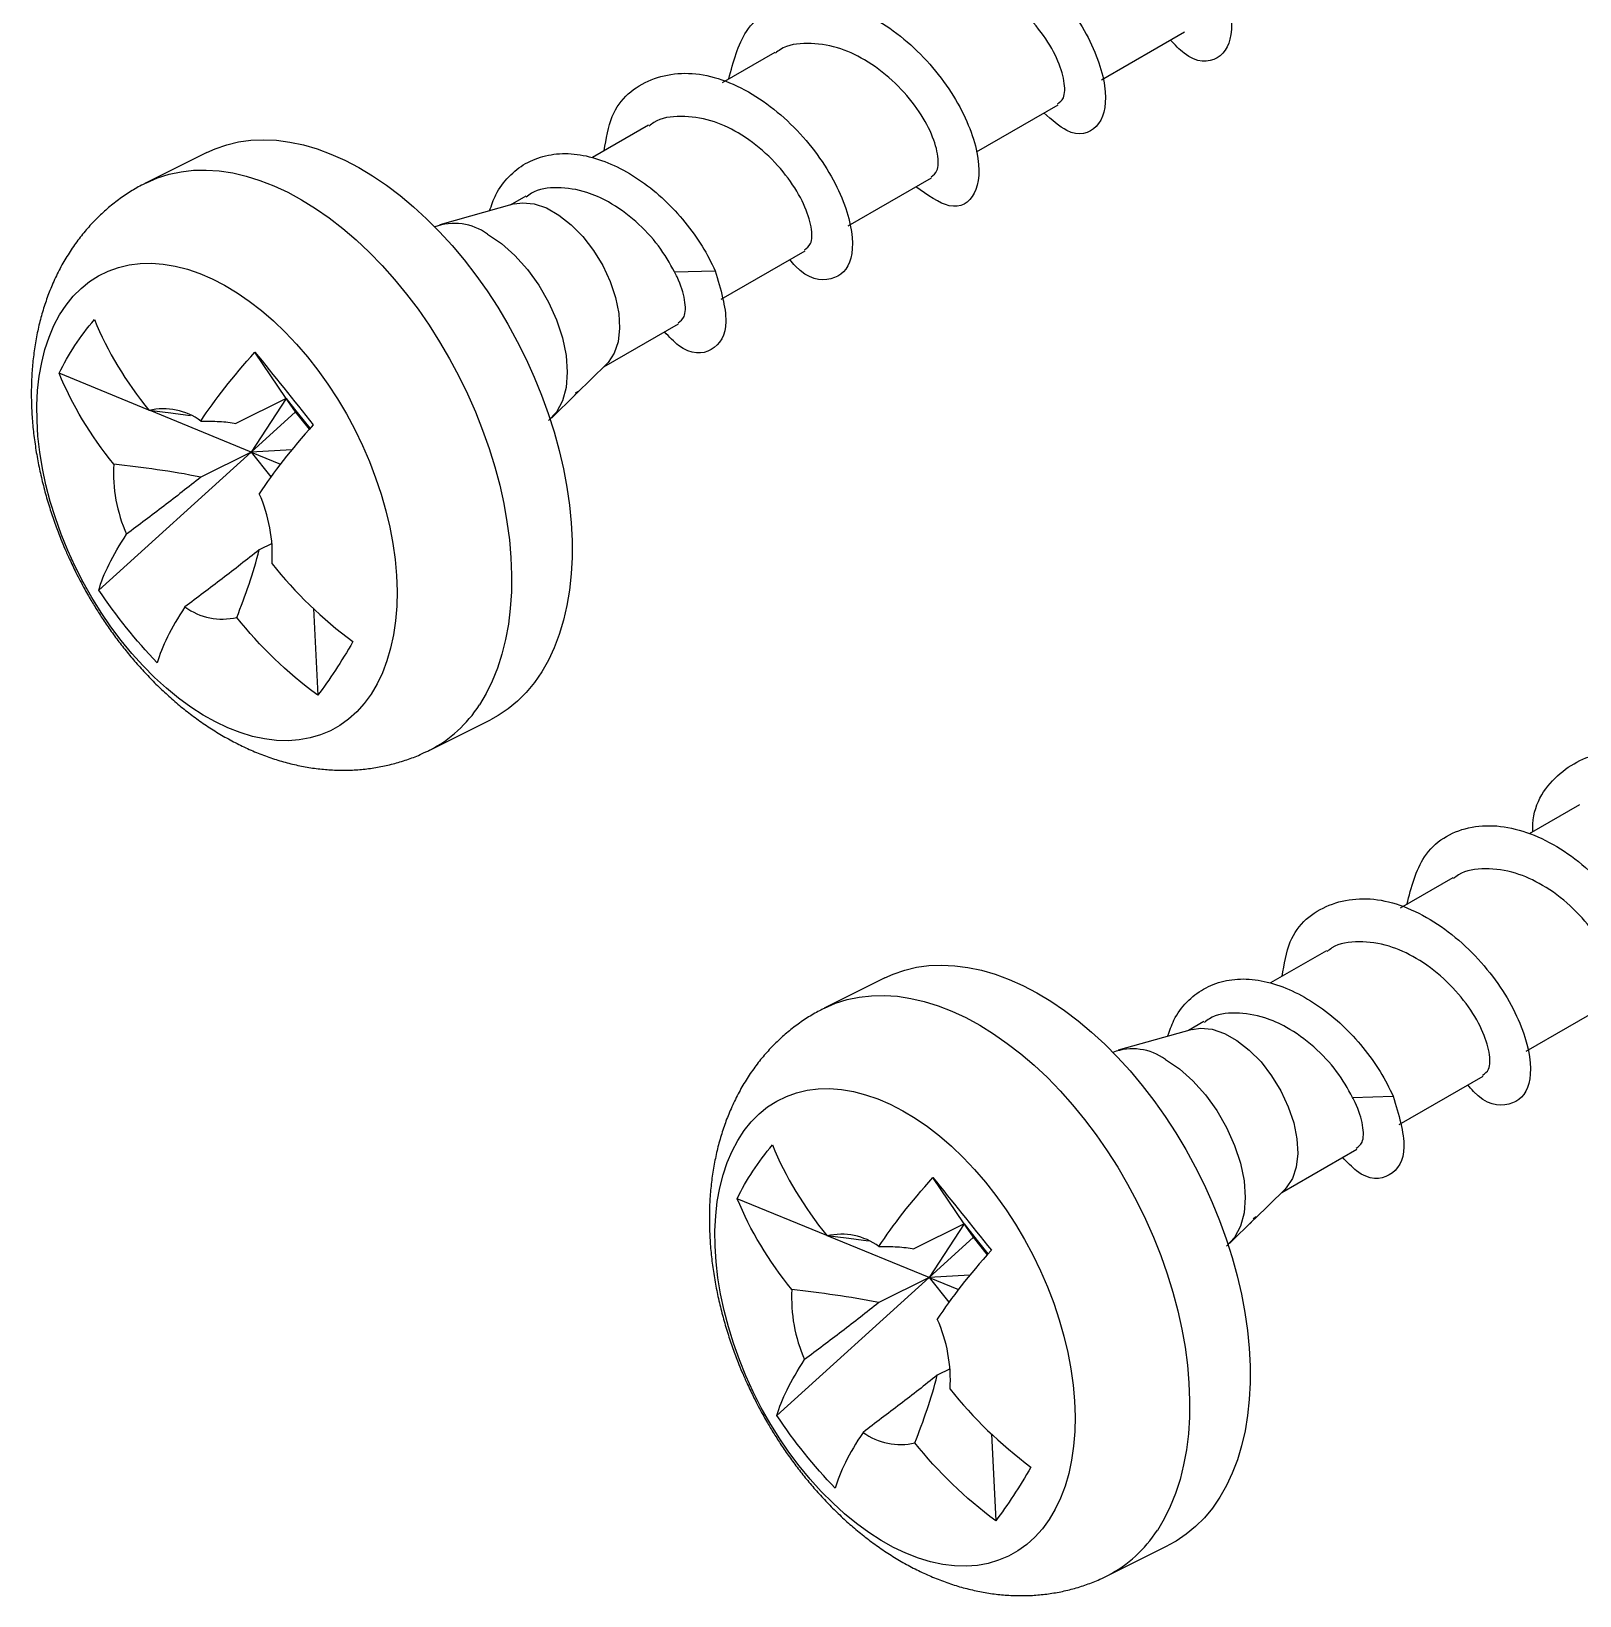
# Model space of a CAD drawing. Extents: x 7948 to 8542, y -4601 to -4181.
# Drawn here: x 8368.69 to 8377.33, y -4248.02 to -4239.3 of the extents above; entities that cross this region are included whole.
import ezdxf

# ---------------------------------------------------------------- set-up
doc = ezdxf.new("R2010")
doc.units = 0
doc.header["$LTSCALE"] = 7
doc.header["$MEASUREMENT"] = 0
doc.layers.get('0').update_dxf_attribs({"color": 2, "linetype": 'CONTINUOUS'})

msp = doc.modelspace()

# ---------------------------------------------------------------- linework, layer by layer
at = {"color": 7, "linetype": 'Continuous'}
for p, q in [((8374.66002, -4239.56596), (8375.12381, -4239.29822)), ((8372.83886, -4239.4133), (8372.54441, -4239.58329)), ((8373.96421, -4239.96764), (8374.41871, -4239.70527)), ((8372.1335, -4239.8205), (8371.82174, -4240.00047)), ((8369.66956, -4239.9724), (8369.33153, -4240.14141)), ((8373.24702, -4240.38167), (8373.71294, -4240.1127)), ((8371.38462, -4240.25929), (8370.97051, -4240.37514)), ((8371.44891, -4240.2157), (8371.36285, -4240.26538)), ((8372.53918, -4240.7903), (8373.00737, -4240.52001)), ((8372.27937, -4240.6385), (8372.50611, -4240.63183)), ((8371.88417, -4241.16843), (8372.30185, -4240.9273)), ((8370.11296, -4241.34364), (8369.93825, -4241.08564)), ((8371.73201, -4241.31725), (8371.90033, -4241.15262)), ((8369.34564, -4241.40885), (8368.84626, -4241.20369)), ((8370.11296, -4241.34364), (8369.83235, -4241.48394)), ((8370.11296, -4241.34364), (8369.91637, -4241.64332)), ((8370.24694, -4241.51055), (8370.11296, -4241.34364)), ((8370.11296, -4241.34364), (8370.24393, -4241.51401)), ((8370.16391, -4241.41886), (8370.11296, -4241.34364)), ((8371.59291, -4241.45329), (8371.72883, -4241.32036)), ((8371.7413, -4241.30523), (8371.70499, -4241.34367)), ((8371.7413, -4241.30523), (8371.72465, -4241.31564)), ((8369.91637, -4241.64332), (8369.3536, -4241.41212)), ((8369.91637, -4241.64332), (8370.16391, -4241.41886)), ((8370.24202, -4241.51619), (8370.16391, -4241.41886)), ((8369.06739, -4242.41314), (8369.91637, -4241.64332)), ((8369.91637, -4241.64332), (8369.63575, -4241.78362)), ((8370.14396, -4241.63131), (8369.91637, -4241.64332)), ((8369.91637, -4241.64332), (8370.02734, -4241.78158)), ((8369.91637, -4241.64332), (8370.08064, -4241.7108)), ((8370.03351, -4242.15312), (8369.96129, -4242.18922)), ((8370.26467, -4242.51553), (8370.28832, -4243.00037)), ((8370.91373, -4243.30595), (8371.25176, -4243.13694)), ((8377.32685, -4243.61088), (8377.0459, -4243.77307)), ((8376.62132, -4244.01818), (8376.32686, -4244.18817)), ((8375.91595, -4244.42538), (8375.6042, -4244.60535)), ((8373.45202, -4244.57728), (8373.11398, -4244.74629)), ((8377.02948, -4244.98655), (8377.4954, -4244.71758)), ((8375.23137, -4244.82058), (8375.14531, -4244.87026)), ((8375.16708, -4244.86417), (8374.75297, -4244.98002)), ((8376.32163, -4245.39518), (8376.78983, -4245.12489)), ((8376.06183, -4245.24338), (8376.28857, -4245.23671)), ((8375.66662, -4245.77331), (8376.08431, -4245.53218)), ((8373.89542, -4245.94851), (8373.7207, -4245.69052)), ((8375.51447, -4245.92213), (8375.68278, -4245.7575)), ((8373.1281, -4246.01373), (8372.62872, -4245.80857)), ((8373.89542, -4245.94851), (8373.6148, -4246.08882)), ((8373.89542, -4245.94851), (8373.69882, -4246.2482)), ((8374.02939, -4246.11543), (8373.89542, -4245.94851)), ((8373.89542, -4245.94851), (8374.02638, -4246.11889)), ((8373.94636, -4246.02374), (8373.89542, -4245.94851)), ((8375.37537, -4246.05817), (8375.51128, -4245.92524)), ((8375.52376, -4245.91011), (8375.48745, -4245.94855)), ((8375.52376, -4245.91011), (8375.50711, -4245.92052)), ((8373.69882, -4246.2482), (8373.13606, -4246.017)), ((8373.69882, -4246.2482), (8373.94636, -4246.02374)), ((8374.02448, -4246.12107), (8373.94636, -4246.02374)), ((8373.92641, -4246.23619), (8373.69882, -4246.2482)), ((8372.84984, -4247.01802), (8373.69882, -4246.2482)), ((8373.69882, -4246.2482), (8373.4182, -4246.3885)), ((8373.69882, -4246.2482), (8373.80979, -4246.38646)), ((8373.69882, -4246.2482), (8373.86309, -4246.31568)), ((8373.81596, -4246.758), (8373.74375, -4246.7941)), ((8374.04712, -4247.12041), (8374.07077, -4247.60525)), ((8374.69557, -4247.91035), (8375.0336, -4247.74134))]:
    msp.add_line(p, q, dxfattribs=at)
at = {"color": 7, "linetype": 'Continuous', "flags": 128}
for points in [[(8369.66956, -4239.9724), (8369.71703, -4239.95097), (8369.78073, -4239.92888), (8369.84706, -4239.91307), (8369.91577, -4239.90362), (8369.98658, -4239.90056), (8370.05923, -4239.90389), (8370.13343, -4239.91361), (8370.20889, -4239.92968), (8370.28533, -4239.95204), (8370.36245, -4239.9806), (8370.43995, -4240.01524), (8370.51753, -4240.05585), (8370.59489, -4240.10225), (8370.67173, -4240.15427), (8370.74775, -4240.21171), (8370.82267, -4240.27434), (8370.89618, -4240.34193), (8370.968, -4240.41421), (8371.03787, -4240.4909), (8371.1055, -4240.57171)], [(8371.38462, -4240.25929), (8371.43148, -4240.25217), (8371.49597, -4240.25852), (8371.56436, -4240.2817), (8371.63418, -4240.32089), (8371.70293, -4240.37469), (8371.76814, -4240.44116), (8371.82747, -4240.51792), (8371.8788, -4240.60222), (8371.92029, -4240.69103), (8371.95044, -4240.78116), (8371.96817, -4240.86939), (8371.97285, -4240.95254), (8371.96431, -4241.02764), (8371.94285, -4241.09198), (8371.90925, -4241.14327), (8371.90033, -4241.15262)], [(8371.23568, -4240.42701), (8371.31294, -4240.47942), (8371.38785, -4240.54584), (8371.45814, -4240.62427), (8371.52167, -4240.71231), (8371.57651, -4240.8073), (8371.621, -4240.90634), (8371.65377, -4241.00643), (8371.67385, -4241.10453), (8371.68061, -4241.19765), (8371.67385, -4241.28296), (8371.65377, -4241.35788), (8371.621, -4241.42013), (8371.57651, -4241.46781)], [(8370.58636, -4242.99324), (8370.54848, -4243.0453), (8370.50669, -4243.09201), (8370.46117, -4243.13314), (8370.41216, -4243.16851), (8370.35987, -4243.19793), (8370.30457, -4243.22126), (8370.24651, -4243.23841), (8370.18597, -4243.24928), (8370.12325, -4243.25383), (8370.05863, -4243.25202), (8369.99243, -4243.24388), (8369.92496, -4243.22944), (8369.85654, -4243.20877), (8369.78751, -4243.18196), (8369.71818, -4243.14915), (8369.64889, -4243.11049), (8369.57997, -4243.06616), (8369.51175, -4243.01638), (8369.44455, -4242.96139), (8369.3787, -4242.90144), (8369.3145, -4242.83682), (8369.25227, -4242.76784), (8369.19229, -4242.69483), (8369.13486, -4242.61814), (8369.08025, -4242.53813), (8369.02872, -4242.45518), (8368.98051, -4242.36969), (8368.93586, -4242.28206), (8368.89497, -4242.19272), (8368.85805, -4242.10208), (8368.82526, -4242.01059), (8368.79677, -4241.91867), (8368.77271, -4241.82677), (8368.75319, -4241.73532), (8368.73832, -4241.64476), (8368.72815, -4241.55552), (8368.72273, -4241.46803), (8368.7221, -4241.3827), (8368.72626, -4241.29994), (8368.73518, -4241.22014), (8368.74883, -4241.14368), (8368.76713, -4241.07093), (8368.79001, -4241.00224), (8368.81734, -4240.93793), (8368.84901, -4240.8783), (8368.88487, -4240.82366), (8368.92473, -4240.77424), (8368.96841, -4240.73029), (8369.0157, -4240.69202), (8369.06638, -4240.65961), (8369.12021, -4240.63322), (8369.17692, -4240.61296), (8369.23626, -4240.59894), (8369.29792, -4240.59123), (8369.36164, -4240.58986), (8369.42708, -4240.59483), (8369.49396, -4240.60613), (8369.56194, -4240.6237), (8369.63071, -4240.64745), (8369.69993, -4240.67728), (8369.76928, -4240.71304), (8369.83842, -4240.75456), (8369.90703, -4240.80164), (8369.97478, -4240.85405), (8370.04135, -4240.91156), (8370.10642, -4240.97388), (8370.16967, -4241.04072), (8370.23081, -4241.11176), (8370.28955, -4241.18665), (8370.3456, -4241.26505), (8370.39871, -4241.34658), (8370.44861, -4241.43085), (8370.49506, -4241.51746), (8370.53786, -4241.606), (8370.57679, -4241.69604), (8370.61166, -4241.78716), (8370.64232, -4241.87892), (8370.66861, -4241.97088), (8370.69041, -4242.06261), (8370.70762, -4242.15367), (8370.72015, -4242.24362), (8370.72795, -4242.33204), (8370.73097, -4242.41851), (8370.72921, -4242.50261), (8370.72266, -4242.58394), (8370.71137, -4242.66211), (8370.69539, -4242.73676), (8370.67479, -4242.80752), (8370.64966, -4242.87406), (8370.62014, -4242.93607), (8370.58636, -4242.99324)], [(8371.1055, -4240.57171), (8371.17064, -4240.65632), (8371.23303, -4240.7444), (8371.29243, -4240.83562), (8371.34861, -4240.92962), (8371.40136, -4241.02604), (8371.45047, -4241.12451), (8371.49575, -4241.22464), (8371.53702, -4241.32605), (8371.57413, -4241.42834), (8371.60694, -4241.53112), (8371.6353, -4241.63399), (8371.65913, -4241.73655), (8371.67831, -4241.83841), (8371.69279, -4241.93917), (8371.7025, -4242.03845), (8371.70741, -4242.13585), (8371.70749, -4242.23101), (8371.70274, -4242.32355), (8371.6932, -4242.41311), (8371.67888, -4242.49935), (8371.65985, -4242.58194), (8371.63618, -4242.66055), (8371.60797, -4242.73489), (8371.57531, -4242.80466), (8371.53834, -4242.86959), (8371.49721, -4242.92944), (8371.45206, -4242.98396), (8371.40308, -4243.03296), (8371.35045, -4243.07624), (8371.29438, -4243.11363), (8371.25176, -4243.13694)], [(8373.45202, -4244.57728), (8373.49948, -4244.55585), (8373.56318, -4244.53376), (8373.62952, -4244.51795), (8373.69822, -4244.5085), (8373.76903, -4244.50544), (8373.84168, -4244.50877), (8373.91588, -4244.51849), (8373.99135, -4244.53456), (8374.06779, -4244.55692), (8374.14491, -4244.58548), (8374.22241, -4244.62012), (8374.29999, -4244.66073), (8374.37735, -4244.70713), (8374.45419, -4244.75915), (8374.53021, -4244.81659), (8374.60512, -4244.87922), (8374.67863, -4244.94681), (8374.75046, -4245.01909), (8374.82032, -4245.09578), (8374.88796, -4245.17659)], [(8375.16708, -4244.86417), (8375.21393, -4244.85705), (8375.27843, -4244.8634), (8375.34681, -4244.88658), (8375.41663, -4244.92577), (8375.48538, -4244.97957), (8375.55059, -4245.04604), (8375.60993, -4245.1228), (8375.66126, -4245.2071), (8375.70274, -4245.29591), (8375.73289, -4245.38604), (8375.75062, -4245.47427), (8375.7553, -4245.55742), (8375.74676, -4245.63252), (8375.72531, -4245.69686), (8375.69171, -4245.74815), (8375.68278, -4245.7575)], [(8375.01813, -4245.03189), (8375.0954, -4245.08429), (8375.17031, -4245.15072), (8375.2406, -4245.22915), (8375.30413, -4245.31719), (8375.35897, -4245.41218), (8375.40345, -4245.51122), (8375.43623, -4245.61131), (8375.4563, -4245.70941), (8375.46306, -4245.80253), (8375.4563, -4245.88784), (8375.43623, -4245.96276), (8375.40345, -4246.02501), (8375.35897, -4246.07269)], [(8374.88796, -4245.17659), (8374.95309, -4245.2612), (8375.01548, -4245.34928), (8375.07488, -4245.4405), (8375.13107, -4245.5345), (8375.18381, -4245.63092), (8375.23292, -4245.72939), (8375.2782, -4245.82952), (8375.31948, -4245.93093), (8375.35659, -4246.03322), (8375.38939, -4246.136), (8375.41776, -4246.23887), (8375.44158, -4246.34143), (8375.46077, -4246.44329), (8375.47525, -4246.54405), (8375.48496, -4246.64333), (8375.48986, -4246.74073), (8375.48994, -4246.83589), (8375.4852, -4246.92843), (8375.47565, -4247.01799), (8375.46134, -4247.10423), (8375.44231, -4247.18682), (8375.41864, -4247.26543), (8375.39042, -4247.33977), (8375.35777, -4247.40954), (8375.3208, -4247.47447), (8375.27966, -4247.53432), (8375.23452, -4247.58884), (8375.18553, -4247.63784), (8375.13291, -4247.68112), (8375.07683, -4247.71851), (8375.03422, -4247.74182)], [(8374.36882, -4247.59812), (8374.33094, -4247.65018), (8374.28914, -4247.69689), (8374.24363, -4247.73802), (8374.19461, -4247.77339), (8374.14233, -4247.8028), (8374.08702, -4247.82614), (8374.02897, -4247.84329), (8373.96843, -4247.85416), (8373.9057, -4247.85871), (8373.84108, -4247.8569), (8373.77488, -4247.84876), (8373.70741, -4247.83432), (8373.639, -4247.81365), (8373.56996, -4247.78684), (8373.50064, -4247.75403), (8373.43135, -4247.71537), (8373.36243, -4247.67104), (8373.29421, -4247.62126), (8373.22701, -4247.56627), (8373.16116, -4247.50632), (8373.09696, -4247.4417), (8373.03472, -4247.37272), (8372.97475, -4247.29971), (8372.91732, -4247.22302), (8372.86271, -4247.14301), (8372.81117, -4247.06006), (8372.76297, -4246.97457), (8372.71831, -4246.88694), (8372.67743, -4246.7976), (8372.6405, -4246.70696), (8372.60772, -4246.61547), (8372.57923, -4246.52355), (8372.55517, -4246.43165), (8372.53565, -4246.3402), (8372.52077, -4246.24964), (8372.5106, -4246.1604), (8372.50519, -4246.07291), (8372.50456, -4245.98758), (8372.50871, -4245.90481), (8372.51764, -4245.82502), (8372.53128, -4245.74856), (8372.54959, -4245.67581), (8372.57246, -4245.60712), (8372.5998, -4245.54281), (8372.63147, -4245.48318), (8372.66732, -4245.42853), (8372.70718, -4245.37912), (8372.75086, -4245.33517), (8372.79816, -4245.2969), (8372.84884, -4245.26449), (8372.90266, -4245.2381), (8372.95938, -4245.21784), (8373.01871, -4245.20382), (8373.08038, -4245.19611), (8373.14409, -4245.19474), (8373.20954, -4245.19971), (8373.27641, -4245.21101), (8373.3444, -4245.22858), (8373.41316, -4245.25233), (8373.48239, -4245.28216), (8373.55174, -4245.31792), (8373.62088, -4245.35944), (8373.68949, -4245.40652), (8373.75724, -4245.45893), (8373.82381, -4245.51644), (8373.88887, -4245.57876), (8373.95212, -4245.6456), (8374.01327, -4245.71664), (8374.072, -4245.79153), (8374.12806, -4245.86993), (8374.18116, -4245.95146), (8374.23106, -4246.03573), (8374.27752, -4246.12234), (8374.32031, -4246.21088), (8374.35924, -4246.30092), (8374.39412, -4246.39204), (8374.42477, -4246.4838), (8374.45107, -4246.57576), (8374.47287, -4246.66749), (8374.49007, -4246.75855), (8374.50261, -4246.8485), (8374.5104, -4246.93692), (8374.51343, -4247.02339), (8374.51166, -4247.10749), (8374.50512, -4247.18882), (8374.49383, -4247.26699), (8374.47784, -4247.34164), (8374.45724, -4247.4124), (8374.43212, -4247.47894), (8374.4026, -4247.54095), (8374.36882, -4247.59812)]]:
    msp.add_lwpolyline(points, dxfattribs=at)
at = {"color": 8, "linetype": 'Continuous', "flags": 128}
for points in [[(8369.33143, -4240.14146), (8369.3331, -4240.14063), (8369.39466, -4240.11387), (8369.45904, -4240.09334), (8369.52599, -4240.07912), (8369.59525, -4240.07126), (8369.66655, -4240.0698), (8369.73961, -4240.07473), (8369.81415, -4240.08605), (8369.88989, -4240.10369), (8369.96653, -4240.12761), (8370.04377, -4240.1577), (8370.12132, -4240.19385), (8370.19887, -4240.23592), (8370.27613, -4240.28374), (8370.35279, -4240.33714), (8370.42856, -4240.3959), (8370.50315, -4240.45979), (8370.57627, -4240.52858), (8370.64763, -4240.60199), (8370.71696, -4240.67974), (8370.784, -4240.76152), (8370.84847, -4240.84703), (8370.91013, -4240.93594), (8370.96875, -4241.02788), (8371.0241, -4241.12253), (8371.07595, -4241.21949), (8371.12412, -4241.31841), (8371.16842, -4241.4189), (8371.20866, -4241.52056), (8371.24471, -4241.62301), (8371.27642, -4241.72585), (8371.30366, -4241.82868), (8371.32633, -4241.93111), (8371.34435, -4242.03273), (8371.35763, -4242.13316), (8371.36615, -4242.232), (8371.36985, -4242.32888), (8371.36872, -4242.42341), (8371.36278, -4242.51524), (8371.35203, -4242.604), (8371.33653, -4242.68936), (8371.31633, -4242.77099), (8371.29152, -4242.84856), (8371.26218, -4242.92178), (8371.22844, -4242.99036), (8371.19041, -4243.05405)], [(8373.11389, -4244.74634), (8373.11555, -4244.74551), (8373.17712, -4244.71875), (8373.2415, -4244.69822), (8373.30845, -4244.684), (8373.37771, -4244.67614), (8373.449, -4244.67468), (8373.52207, -4244.67961), (8373.59661, -4244.69093), (8373.67235, -4244.70857), (8373.74899, -4244.73249), (8373.82623, -4244.76258), (8373.90377, -4244.79873), (8373.98133, -4244.8408), (8374.05858, -4244.88862), (8374.13525, -4244.94202), (8374.21102, -4245.00078), (8374.28561, -4245.06467), (8374.35873, -4245.13346), (8374.43009, -4245.20687), (8374.49942, -4245.28462), (8374.56645, -4245.3664), (8374.63092, -4245.45191), (8374.69259, -4245.54081), (8374.75121, -4245.63276), (8374.80655, -4245.72741), (8374.85841, -4245.82437), (8374.90658, -4245.92329), (8374.95087, -4246.02377), (8374.99112, -4246.12544), (8375.02717, -4246.22789), (8375.05887, -4246.33073), (8375.08611, -4246.43356), (8375.10879, -4246.53599), (8375.1268, -4246.63761), (8375.14009, -4246.73804), (8375.1486, -4246.83688), (8375.1523, -4246.93376), (8375.15118, -4247.02829), (8375.14523, -4247.12012), (8375.13449, -4247.20888), (8375.11899, -4247.29424), (8375.09879, -4247.37587), (8375.07398, -4247.45344), (8375.04464, -4247.52666), (8375.01089, -4247.59524), (8374.97287, -4247.65893)]]:
    msp.add_lwpolyline(points, dxfattribs=at)
at = {"color": 7, "linetype": 'Continuous'}
for centre, radius, start, end in [((8371.05141, -4240.68383), 0.31609, 54.341062, 110.357902), ((8369.4277, -4241.75876), 0.35649, 54.073793, 102.992611), ((8369.99029, -4241.75955), 0.84073, 176.694652, 204.027223), ((8369.19454, -4242.218), 0.84073, 356.694652, 24.027223), ((8369.75712, -4242.2188), 0.35649, 234.073793, 282.992611), ((8374.83387, -4245.28871), 0.31609, 54.341062, 110.357902), ((8373.21016, -4246.36364), 0.35649, 54.073793, 102.992611), ((8373.77274, -4246.36443), 0.84073, 176.694652, 204.027223), ((8372.97699, -4246.82288), 0.84073, 356.694652, 24.027223), ((8373.53957, -4246.82368), 0.35649, 234.073793, 282.992611)]:
    msp.add_arc(centre, radius, start, end, dxfattribs=at)
at = {"color": 8, "linetype": 'Continuous'}
for centre in [(8370.58928, -4242.67168), (8374.37111, -4247.27608)]:
    msp.add_arc(centre, 0.71244, 297.074058, 327.540563, dxfattribs=at)
at = {"color": 7, "linetype": 'Continuous'}
for points, knots in [([(8373.99682, -4238.77816), (8374.00054, -4238.72438), (8374.01287, -4238.54646), (8374.18809, -4238.34821), (8374.48657, -4238.27836), (8374.83839, -4238.39876), (8375.14684, -4238.67575), (8375.35649, -4239.01212), (8375.40846, -4239.30912), (8375.32396, -4239.46963), (8375.16863, -4239.47438), (8375.07044, -4239.37097), (8375.04472, -4239.34388)], [0, 0, 0, 0, 0.0491309, 0.1625149, 0.2767745, 0.3900472, 0.50436, 0.6176908, 0.7317273, 0.8453367, 0.9594843, 1, 1, 1, 1]), ([(8373.28397, -4239.15634), (8373.28398, -4239.14184), (8373.28405, -4239.00028), (8373.42544, -4238.80719), (8373.69576, -4238.68205), (8374.04441, -4238.76028), (8374.3723, -4239.00317), (8374.60944, -4239.33361), (8374.7068, -4239.65326), (8374.65099, -4239.8515), (8374.50035, -4239.8931), (8374.38309, -4239.7898), (8374.33922, -4239.75116)], [0, 0, 0, 0, 0.0131023, 0.1278337, 0.2425843, 0.3572719, 0.4721643, 0.5866092, 0.7015655, 0.8160746, 0.9311866, 1, 1, 1, 1]), ([(8374.41562, -4239.70053), (8374.42816, -4239.69164), (8374.45702, -4239.67117), (8374.45822, -4239.57774), (8374.41787, -4239.44774), (8374.33039, -4239.30076), (8374.20351, -4239.15901), (8374.05267, -4239.04557), (8373.88773, -4238.9706), (8373.72526, -4238.94948), (8373.60517, -4238.96463), (8373.55644, -4239.00357), (8373.54749, -4239.01072)], [0, 0, 0, 0, 0.0864509, 0.1990421, 0.3112802, 0.4233624, 0.5356622, 0.6480033, 0.7501768, 0.8624392, 0.9747256, 1, 1, 1, 1]), ([(8372.58161, -4239.56181), (8372.60684, -4239.46573), (8372.6619, -4239.25602), (8372.91523, -4239.104), (8373.24849, -4239.12984), (8373.58997, -4239.33711), (8373.85635, -4239.6546), (8373.99097, -4239.98632), (8373.97273, -4240.22438), (8373.82934, -4240.30889), (8373.69068, -4240.21004), (8373.62519, -4240.16336)], [0, 0, 0, 0, 0.0967335, 0.2111238, 0.3254921, 0.4398955, 0.554307, 0.6687457, 0.7831848, 0.8975962, 1, 1, 1, 1]), ([(8373.70986, -4240.10798), (8373.72268, -4240.09885), (8373.75205, -4240.07792), (8373.75292, -4239.98429), (8373.71194, -4239.85473), (8373.62431, -4239.70759), (8373.49754, -4239.56548), (8373.34656, -4239.45272), (8373.18202, -4239.3778), (8373.01967, -4239.35679), (8372.89955, -4239.37196), (8372.85087, -4239.41088), (8372.84194, -4239.41801)], [0, 0, 0, 0, 0.087009, 0.1993088, 0.3115718, 0.4238518, 0.5361515, 0.6484165, 0.7501616, 0.8624701, 0.9747707, 1, 1, 1, 1]), ([(8371.88667, -4239.96299), (8371.8973, -4239.89538), (8371.92678, -4239.70776), (8372.13733, -4239.53807), (8372.45376, -4239.51056), (8372.80268, -4239.67861), (8373.09406, -4239.97661), (8373.26569, -4240.31331), (8373.28531, -4240.58894), (8373.16651, -4240.69911), (8373.01305, -4240.67969), (8372.93227, -4240.5819), (8372.9219, -4240.56935)], [0, 0, 0, 0, 0.0646633, 0.1794304, 0.2942037, 0.4090813, 0.5238413, 0.6386677, 0.7534424, 0.868247, 0.9830895, 1, 1, 1, 1]), ([(8373.00428, -4240.51529), (8373.01716, -4240.50612), (8373.04666, -4240.48512), (8373.0473, -4240.39165), (8373.00641, -4240.26203), (8372.91877, -4240.11487), (8372.792, -4239.97279), (8372.64109, -4239.85995), (8372.47648, -4239.78507), (8372.31389, -4239.76421), (8372.19411, -4239.77917), (8372.14544, -4239.81808), (8372.13656, -4239.82518)], [0, 0, 0, 0, 0.0870221, 0.1992874, 0.3115861, 0.4238745, 0.536168, 0.6484242, 0.7501997, 0.8625591, 0.9749231, 1, 1, 1, 1]), ([(8371.24709, -4240.29777), (8371.25789, -4240.26683), (8371.28346, -4240.19357), (8371.35158, -4240.1028), (8371.44556, -4240.02891), (8371.55808, -4239.98509), (8371.68451, -4239.97273), (8371.82061, -4239.99496), (8371.95992, -4240.04845), (8372.09703, -4240.12945), (8372.22601, -4240.2351), (8372.34005, -4240.35924), (8372.43793, -4240.49459), (8372.48333, -4240.58597), (8372.50611, -4240.63183)], [0, 0, 0, 0, 0.0597394, 0.1414129, 0.224002, 0.3074185, 0.3913912, 0.4760953, 0.5616991, 0.6479176, 0.7346869, 0.8223633, 0.9108601, 1, 1, 1, 1]), ([(8369.33169, -4240.14212), (8369.32287, -4240.14632), (8369.28992, -4240.16202), (8369.23557, -4240.19494), (8369.16895, -4240.24074), (8369.10561, -4240.29233), (8369.0456, -4240.34919), (8368.98925, -4240.41137), (8368.93681, -4240.4788), (8368.88855, -4240.55146), (8368.84474, -4240.62934), (8368.80712, -4240.70933), (8368.77543, -4240.79062), (8368.74934, -4240.87234), (8368.7279, -4240.95702), (8368.7112, -4241.04428), (8368.69931, -4241.13373), (8368.69225, -4241.22494), (8368.68998, -4241.31745), (8368.69241, -4241.41081), (8368.69941, -4241.50459), (8368.71082, -4241.59836), (8368.72646, -4241.69175), (8368.74608, -4241.78429), (8368.76939, -4241.87536), (8368.79585, -4241.96384), (8368.82457, -4242.04806), (8368.85234, -4242.12091), (8368.87885, -4242.18469), (8368.90649, -4242.24714), (8368.92772, -4242.2906), (8368.93969, -4242.31512)], [0, 0, 0, 0, 0.0125359, 0.0468434, 0.0814052, 0.1163077, 0.1516462, 0.1875214, 0.2240389, 0.2613077, 0.299436, 0.3385257, 0.3743099, 0.4106105, 0.4473773, 0.4845356, 0.5219895, 0.5596326, 0.5973589, 0.6350713, 0.6726628, 0.7100695, 0.7472291, 0.7840645, 0.8204477, 0.8561106, 0.8903562, 0.9223548, 0.9450561, 0.9690032, 1, 1, 1, 1]), ([(8372.27937, -4240.6385), (8372.25209, -4240.58978), (8372.19753, -4240.49233), (8372.06601, -4240.35225), (8371.92548, -4240.25082), (8371.77506, -4240.18349), (8371.62626, -4240.16186), (8371.50911, -4240.17518), (8371.46133, -4240.21321), (8371.45208, -4240.22058)], [0, 0, 0, 0, 0.1671885, 0.3344096, 0.5018274, 0.624976, 0.7923959, 0.9597705, 1, 1, 1, 1]), ([(8372.50611, -4240.63183), (8372.53615, -4240.73458), (8372.59624, -4240.94012), (8372.49953, -4241.09508), (8372.34847, -4241.10417), (8372.24936, -4241.00074), (8372.22274, -4240.97297)], [0, 0, 0, 0, 0.2969039, 0.5939619, 0.8909714, 1, 1, 1, 1]), ([(8372.29876, -4240.92257), (8372.31163, -4240.91343), (8372.34111, -4240.89248), (8372.34165, -4240.79896), (8372.31225, -4240.70399), (8372.28407, -4240.64787), (8372.27937, -4240.6385)], [0, 0, 0, 0, 0.2603247, 0.5964743, 0.9326672, 1, 1, 1, 1]), ([(8369.57838, -4241.44063), (8369.54177, -4241.43562), (8369.46472, -4241.42507), (8369.38788, -4241.4161), (8369.34756, -4241.4114)], [0, 0, 0, 0, 0.475178, 1, 1, 1, 1]), ([(8369.63687, -4241.47008), (8369.67188, -4241.47012), (8369.70631, -4241.4707), (8369.77248, -4241.47437), (8369.80448, -4241.47722), (8369.83235, -4241.48394)], [0, 0, 0, 0, 0.5, 0.5, 1, 1, 1, 1]), ([(8369.63575, -4241.78362), (8369.55435, -4241.76605), (8369.47347, -4241.75328), (8369.31201, -4241.73028), (8369.23145, -4241.72035), (8369.15096, -4241.71108)], [0, 0, 0, 0, 0.5, 0.5, 1, 1, 1, 1]), ([(8369.63575, -4241.78362), (8369.56757, -4241.83836), (8369.49877, -4241.89161), (8369.36083, -4241.99733), (8369.29166, -4242.0497), (8369.22241, -4242.10187)], [0, 0, 0, 0, 0.5, 0.5, 1, 1, 1, 1]), ([(8369.96129, -4242.18922), (8369.89311, -4242.24396), (8369.82431, -4242.29721), (8369.68638, -4242.40293), (8369.61721, -4242.4553), (8369.54795, -4242.50747)], [0, 0, 0, 0, 0.5, 0.5, 1, 1, 1, 1]), ([(8369.83727, -4242.56616), (8369.86104, -4242.50477), (8369.88408, -4242.44303), (8369.92672, -4242.31799), (8369.94665, -4242.25482), (8369.96129, -4242.18922)], [0, 0, 0, 0, 0.5, 0.5, 1, 1, 1, 1]), ([(8368.93969, -4242.31512), (8368.95576, -4242.34635), (8368.97842, -4242.3904), (8369.01459, -4242.45421), (8369.04683, -4242.50835), (8369.08715, -4242.57165), (8369.1315, -4242.63667), (8369.1801, -4242.703), (8369.23248, -4242.76939), (8369.28837, -4242.83504), (8369.34754, -4242.89928), (8369.40979, -4242.96156), (8369.47496, -4243.02142), (8369.54288, -4243.07843), (8369.61336, -4243.13217), (8369.68619, -4243.18227), (8369.76115, -4243.22835), (8369.83796, -4243.27007), (8369.91634, -4243.30712), (8369.99597, -4243.33921), (8370.07654, -4243.36612), (8370.15772, -4243.38767), (8370.23921, -4243.40373), (8370.32071, -4243.41421), (8370.40194, -4243.41903), (8370.48264, -4243.41817), (8370.56255, -4243.4116), (8370.64138, -4243.3993), (8370.7189, -4243.38135), (8370.79469, -4243.35747), (8370.85971, -4243.33235), (8370.89825, -4243.31295), (8370.91311, -4243.30547)], [0, 0, 0, 0, 0.0398878, 0.0562698, 0.083431, 0.1116514, 0.141942, 0.1735705, 0.2062515, 0.2397604, 0.2739411, 0.3086784, 0.3438825, 0.3794772, 0.4153913, 0.451542, 0.4878379, 0.5241895, 0.5605036, 0.5966908, 0.6326727, 0.6683892, 0.7038037, 0.7389041, 0.7737013, 0.8082253, 0.842521, 0.8766443, 0.9106585, 0.9446325, 0.9786398, 1, 1, 1, 1]), ([(8377.06643, -4243.76122), (8377.06644, -4243.74672), (8377.06651, -4243.60516), (8377.2079, -4243.41207), (8377.47822, -4243.28693), (8377.82686, -4243.36516), (8378.15475, -4243.60805), (8378.39189, -4243.93849), (8378.48925, -4244.25814), (8378.43345, -4244.45638), (8378.2828, -4244.49798), (8378.16554, -4244.39468), (8378.12167, -4244.35604)], [0, 0, 0, 0, 0.0131023, 0.1278337, 0.2425843, 0.3572719, 0.4721643, 0.5866092, 0.7015655, 0.8160746, 0.9311866, 1, 1, 1, 1]), ([(8376.36407, -4244.16669), (8376.38929, -4244.07061), (8376.44435, -4243.8609), (8376.69769, -4243.70888), (8377.03094, -4243.73472), (8377.37242, -4243.94198), (8377.6388, -4244.25948), (8377.77343, -4244.5912), (8377.75519, -4244.82926), (8377.6118, -4244.91377), (8377.47313, -4244.81492), (8377.40764, -4244.76824)], [0, 0, 0, 0, 0.0967335, 0.2111238, 0.3254921, 0.4398955, 0.554307, 0.6687457, 0.7831848, 0.8975962, 1, 1, 1, 1]), ([(8377.49231, -4244.71286), (8377.50513, -4244.70373), (8377.5345, -4244.6828), (8377.53538, -4244.58917), (8377.49439, -4244.45961), (8377.40677, -4244.31247), (8377.28, -4244.17036), (8377.12902, -4244.0576), (8376.96447, -4243.98268), (8376.80212, -4243.96167), (8376.68201, -4243.97684), (8376.63333, -4244.01575), (8376.6244, -4244.02289)], [0, 0, 0, 0, 0.087009, 0.1993088, 0.3115718, 0.4238518, 0.5361515, 0.6484165, 0.7501616, 0.8624701, 0.9747707, 1, 1, 1, 1]), ([(8375.66913, -4244.56787), (8375.67975, -4244.50026), (8375.70923, -4244.31264), (8375.91978, -4244.14295), (8376.23622, -4244.11544), (8376.58514, -4244.28349), (8376.87651, -4244.58149), (8377.04815, -4244.91819), (8377.06777, -4245.19382), (8376.94897, -4245.30399), (8376.79551, -4245.28456), (8376.71472, -4245.18678), (8376.70436, -4245.17423)], [0, 0, 0, 0, 0.0646633, 0.1794304, 0.2942037, 0.4090813, 0.5238413, 0.6386677, 0.7534424, 0.868247, 0.9830895, 1, 1, 1, 1]), ([(8376.78674, -4245.12017), (8376.79962, -4245.111), (8376.82912, -4245.09), (8376.82976, -4244.99653), (8376.78887, -4244.86691), (8376.70123, -4244.71975), (8376.57446, -4244.57767), (8376.42354, -4244.46483), (8376.25894, -4244.38995), (8376.09635, -4244.36909), (8375.97656, -4244.38405), (8375.9279, -4244.42296), (8375.91902, -4244.43006)], [0, 0, 0, 0, 0.0870221, 0.1992874, 0.3115861, 0.4238745, 0.536168, 0.6484242, 0.7501997, 0.8625591, 0.9749231, 1, 1, 1, 1]), ([(8375.02954, -4244.90265), (8375.04035, -4244.8717), (8375.06592, -4244.79845), (8375.13404, -4244.70768), (8375.22802, -4244.63379), (8375.34054, -4244.58997), (8375.46697, -4244.57761), (8375.60306, -4244.59984), (8375.74238, -4244.65333), (8375.87949, -4244.73433), (8376.00846, -4244.83998), (8376.12251, -4244.96412), (8376.22039, -4245.09947), (8376.26579, -4245.19085), (8376.28857, -4245.23671)], [0, 0, 0, 0, 0.0597394, 0.1414129, 0.224002, 0.3074185, 0.3913912, 0.4760953, 0.5616991, 0.6479176, 0.7346869, 0.8223633, 0.9108601, 1, 1, 1, 1]), ([(8373.11414, -4244.747), (8373.10532, -4244.7512), (8373.07238, -4244.7669), (8373.01802, -4244.79982), (8372.9514, -4244.84562), (8372.88807, -4244.89721), (8372.82806, -4244.95407), (8372.77171, -4245.01625), (8372.71927, -4245.08368), (8372.671, -4245.15634), (8372.62719, -4245.23421), (8372.58958, -4245.31421), (8372.55789, -4245.3955), (8372.5318, -4245.47722), (8372.51035, -4245.5619), (8372.49365, -4245.64916), (8372.48177, -4245.73861), (8372.47471, -4245.82982), (8372.47244, -4245.92233), (8372.47486, -4246.01569), (8372.48187, -4246.10946), (8372.49328, -4246.20324), (8372.50891, -4246.29663), (8372.52854, -4246.38917), (8372.55185, -4246.48024), (8372.5783, -4246.56872), (8372.60703, -4246.65294), (8372.6348, -4246.72579), (8372.66131, -4246.78957), (8372.68894, -4246.85202), (8372.71017, -4246.89548), (8372.72215, -4246.92)], [0, 0, 0, 0, 0.0125359, 0.0468434, 0.0814052, 0.1163077, 0.1516462, 0.1875214, 0.2240389, 0.2613077, 0.299436, 0.3385257, 0.3743099, 0.4106105, 0.4473773, 0.4845356, 0.5219895, 0.5596326, 0.5973589, 0.6350713, 0.6726628, 0.7100695, 0.7472291, 0.7840645, 0.8204477, 0.8561106, 0.8903562, 0.9223548, 0.9450561, 0.9690032, 1, 1, 1, 1]), ([(8376.06183, -4245.24338), (8376.03455, -4245.19466), (8375.97998, -4245.09721), (8375.84846, -4244.95713), (8375.70793, -4244.8557), (8375.55752, -4244.78837), (8375.40872, -4244.76674), (8375.29157, -4244.78006), (8375.24379, -4244.81809), (8375.23453, -4244.82546)], [0, 0, 0, 0, 0.1671885, 0.3344096, 0.5018274, 0.624976, 0.7923959, 0.9597705, 1, 1, 1, 1]), ([(8376.28857, -4245.23671), (8376.3186, -4245.33946), (8376.37869, -4245.545), (8376.28199, -4245.69996), (8376.13093, -4245.70905), (8376.03181, -4245.60562), (8376.0052, -4245.57785)], [0, 0, 0, 0, 0.2969039, 0.5939619, 0.8909714, 1, 1, 1, 1]), ([(8376.08122, -4245.52745), (8376.09408, -4245.51831), (8376.12356, -4245.49736), (8376.12411, -4245.40384), (8376.09471, -4245.30887), (8376.06653, -4245.25275), (8376.06183, -4245.24338)], [0, 0, 0, 0, 0.2603247, 0.5964743, 0.9326672, 1, 1, 1, 1]), ([(8373.36084, -4246.04551), (8373.32423, -4246.0405), (8373.24717, -4246.02995), (8373.17034, -4246.02098), (8373.13001, -4246.01628)], [0, 0, 0, 0, 0.475178, 1, 1, 1, 1]), ([(8373.41933, -4246.07496), (8373.45433, -4246.075), (8373.48877, -4246.07558), (8373.55494, -4246.07925), (8373.58694, -4246.0821), (8373.6148, -4246.08882)], [0, 0, 0, 0, 0.5, 0.5, 1, 1, 1, 1]), ([(8373.4182, -4246.3885), (8373.3368, -4246.37093), (8373.25593, -4246.35816), (8373.09446, -4246.33516), (8373.0139, -4246.32523), (8372.93342, -4246.31596)], [0, 0, 0, 0, 0.5, 0.5, 1, 1, 1, 1]), ([(8373.4182, -4246.3885), (8373.35002, -4246.44324), (8373.28122, -4246.49649), (8373.14329, -4246.60221), (8373.07412, -4246.65458), (8373.00486, -4246.70675)], [0, 0, 0, 0, 0.5, 0.5, 1, 1, 1, 1]), ([(8373.74375, -4246.7941), (8373.67557, -4246.84884), (8373.60676, -4246.90209), (8373.46883, -4247.00781), (8373.39966, -4247.06018), (8373.33041, -4247.11235)], [0, 0, 0, 0, 0.5, 0.5, 1, 1, 1, 1]), ([(8373.61972, -4247.17104), (8373.6435, -4247.10965), (8373.66654, -4247.04791), (8373.70918, -4246.92287), (8373.7291, -4246.8597), (8373.74375, -4246.7941)], [0, 0, 0, 0, 0.5, 0.5, 1, 1, 1, 1]), ([(8372.72215, -4246.92), (8372.73821, -4246.95123), (8372.76087, -4246.99528), (8372.79704, -4247.05909), (8372.82929, -4247.11323), (8372.86961, -4247.17653), (8372.91395, -4247.24155), (8372.96256, -4247.30788), (8373.01493, -4247.37427), (8373.07082, -4247.43992), (8373.12999, -4247.50416), (8373.19225, -4247.56644), (8373.25742, -4247.6263), (8373.32533, -4247.68331), (8373.39581, -4247.73705), (8373.46865, -4247.78715), (8373.54361, -4247.83323), (8373.62042, -4247.87495), (8373.69879, -4247.91199), (8373.77843, -4247.94409), (8373.85899, -4247.971), (8373.94018, -4247.99255), (8374.02166, -4248.00861), (8374.10316, -4248.01909), (8374.1844, -4248.02391), (8374.2651, -4248.02305), (8374.345, -4248.01648), (8374.42383, -4248.00418), (8374.50135, -4247.98623), (8374.57714, -4247.96235), (8374.64216, -4247.93723), (8374.6807, -4247.91783), (8374.69557, -4247.91035)], [0, 0, 0, 0, 0.0398878, 0.0562698, 0.083431, 0.1116514, 0.141942, 0.1735705, 0.2062515, 0.2397604, 0.2739411, 0.3086784, 0.3438825, 0.3794772, 0.4153913, 0.451542, 0.4878379, 0.5241895, 0.5605036, 0.5966908, 0.6326727, 0.6683892, 0.7038037, 0.7389041, 0.7737013, 0.8082253, 0.842521, 0.8766443, 0.9106585, 0.9446325, 0.9786398, 1, 1, 1, 1])]:
    msp.add_open_spline(points, degree=3, knots=knots, dxfattribs=at)
for points in [[(8368.84626, -4241.20369), (8368.8973, -4241.09784), (8368.96283, -4240.99795), (8369.04286, -4240.90401)], [(8369.04286, -4240.90401), (8369.1151, -4241.0815), (8369.21818, -4241.2502), (8369.34756, -4241.4114)], [(8369.63687, -4241.47008), (8369.715, -4241.35098), (8369.81425, -4241.22332), (8369.93825, -4241.08564)], [(8369.93825, -4241.08564), (8370.04439, -4241.21734), (8370.15291, -4241.35254), (8370.26379, -4241.49124)], [(8369.15096, -4241.71108), (8369.02158, -4241.54988), (8368.9185, -4241.38118), (8368.84626, -4241.20369)], [(8370.26379, -4241.49124), (8370.13979, -4241.62892), (8370.04055, -4241.75658), (8369.96241, -4241.87568)], [(8369.06739, -4242.41314), (8369.09116, -4242.32557), (8369.14428, -4242.22098), (8369.22241, -4242.10187)], [(8370.03386, -4242.26648), (8370.16324, -4242.42767), (8370.31245, -4242.5733), (8370.48491, -4242.70069)], [(8369.39293, -4242.81874), (8369.27291, -4242.69397), (8369.1644, -4242.55877), (8369.06739, -4242.41314)], [(8369.54795, -4242.50747), (8369.46982, -4242.62658), (8369.41671, -4242.73117), (8369.39293, -4242.81874)], [(8370.28832, -4243.00037), (8370.11586, -4242.87299), (8369.96665, -4242.72736), (8369.83727, -4242.56616)], [(8370.48491, -4242.70069), (8370.42001, -4242.81347), (8370.35448, -4242.91337), (8370.28832, -4243.00037)], [(8372.62872, -4245.80857), (8372.67975, -4245.70272), (8372.74528, -4245.60283), (8372.82532, -4245.50889)], [(8372.82532, -4245.50889), (8372.89756, -4245.68638), (8373.00063, -4245.85508), (8373.13001, -4246.01628)], [(8373.41933, -4246.07496), (8373.49746, -4245.95586), (8373.59671, -4245.8282), (8373.7207, -4245.69052)], [(8373.7207, -4245.69052), (8373.82685, -4245.82222), (8373.93536, -4245.95742), (8374.04625, -4246.09612)], [(8372.93342, -4246.31596), (8372.80404, -4246.15476), (8372.70096, -4245.98606), (8372.62872, -4245.80857)], [(8374.04625, -4246.09612), (8373.92225, -4246.2338), (8373.823, -4246.36146), (8373.74487, -4246.48056)], [(8372.84984, -4247.01802), (8372.87362, -4246.93045), (8372.92673, -4246.82586), (8373.00486, -4246.70675)], [(8373.81632, -4246.87136), (8373.9457, -4247.03255), (8374.09491, -4247.17818), (8374.26737, -4247.30557)], [(8373.17539, -4247.42362), (8373.05537, -4247.29885), (8372.94685, -4247.16365), (8372.84984, -4247.01802)], [(8373.33041, -4247.11235), (8373.25227, -4247.23146), (8373.19916, -4247.33605), (8373.17539, -4247.42362)], [(8374.07077, -4247.60525), (8373.89831, -4247.47787), (8373.7491, -4247.33224), (8373.61972, -4247.17104)], [(8374.26737, -4247.30557), (8374.20247, -4247.41835), (8374.13693, -4247.51825), (8374.07077, -4247.60525)]]:
    msp.add_open_spline(points, degree=3, dxfattribs=at)

doc.saveas('drawing.dxf')
